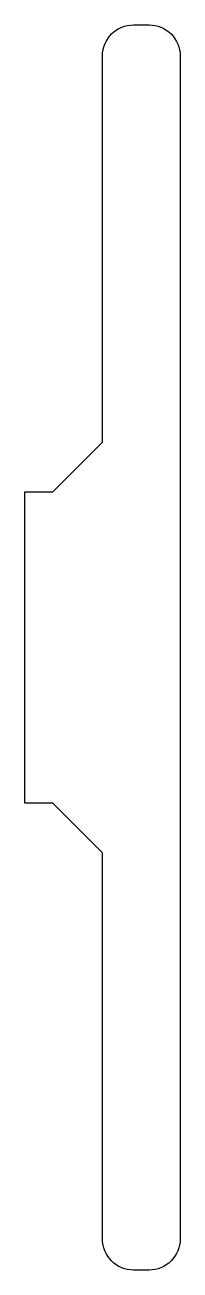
# Model space of a CAD drawing. Header units: millimetres. Extents: x 164 to 189, y -82 to 118.
import ezdxf

# ---------------------------------------------------------------- set-up
doc = ezdxf.new("R2010")
doc.units = ezdxf.units.MM
doc.layers.get('0').update_dxf_attribs({"linetype": 'CONTINUOUS'})

msp = doc.modelspace()

# ---------------------------------------------------------------- linework, layer by layer
msp.add_lwpolyline([(176.15, 113.18, -0.414214), (181.15, 118.18), (183.65, 118.18, -0.414214), (188.65, 113.18), (188.65, -76.82, -0.414214), (183.65, -81.82), (181.15, -81.82, -0.414214), (176.15, -76.82), (176.15, -14.82), (168.15, -6.82), (163.65, -6.82), (163.65, 43.18), (168.15, 43.18), (176.15, 51.18)], format="xyb", close=True)

doc.saveas('drawing.dxf')
